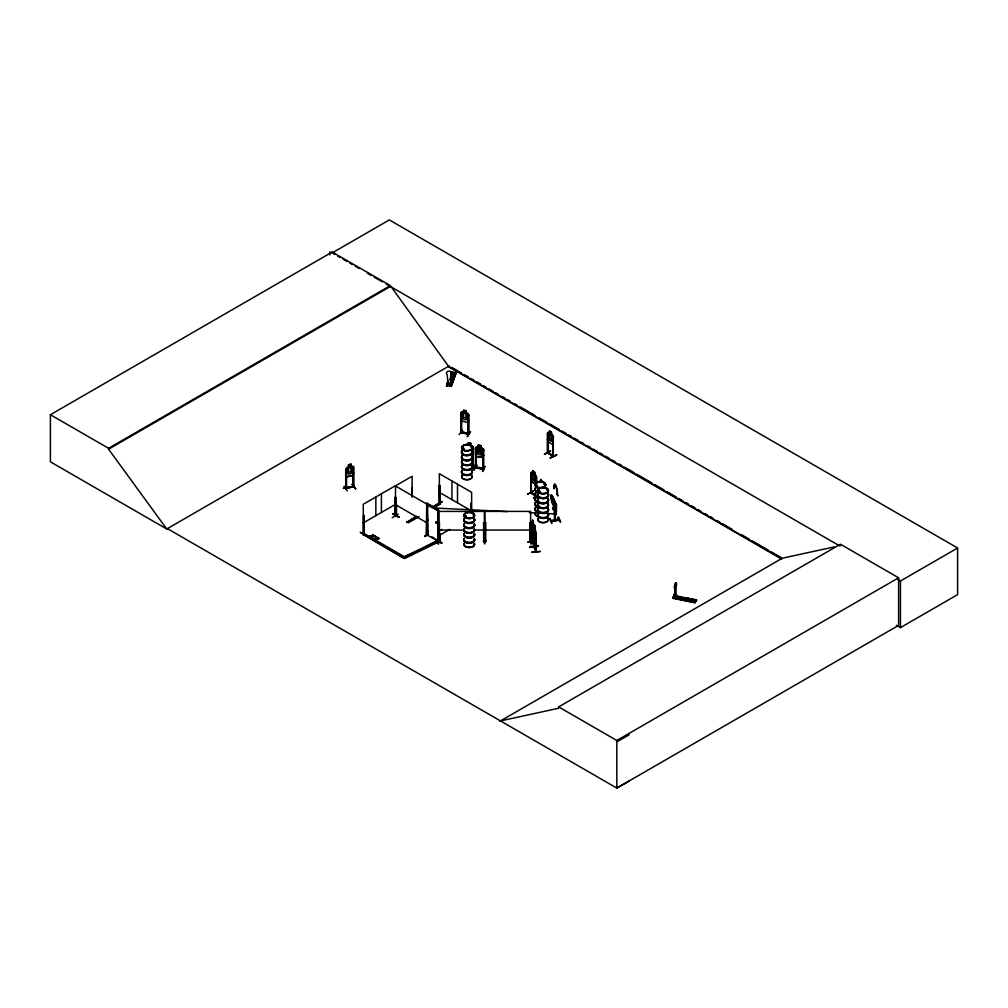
<?xml version="1.0" encoding="UTF-8"?>
<svg xmlns="http://www.w3.org/2000/svg" width="1008" height="1008" viewBox="0 0 1008 1008"><rect width="100%" height="100%" fill="white"/><g stroke="black" fill="none" stroke-linecap="round" stroke-linejoin="round"><path stroke-width="1.5" d="M555.232 508.498L554.35 508.536L554.677 520.695L554.702 507.503L554.753 520.645M676.066 586.341L676.028 595.69L675.07 597.24L674.869 588.571A2.86 0.781 -78.3 0 1 674.869 585.27A2.86 0.781 -78.3 0 1 676.229 583.078A2.86 0.781 -78.3 0 1 676.229 586.379L676.066 586.341A2.86 0.781 -78.3 0 0 676.066 583.04A2.86 0.781 -78.3 0 0 674.705 585.245A2.86 0.781 -78.3 0 0 674.705 588.533L674.906 597.202M552.749 508.473C553.102 506.759 553.619 511.497 552.976 507.364M555.269 508.196L554.702 507.503M674.352 594.632L674.39 596.169L674.201 594.09M673.861 595.098L674.264 594.569L674.125 595.199M675.02 594.796L675.095 595.426L675.209 594.758M450.677 384.287L451.294 375.266A2.86 2.281 19.7 0 0 451.256 372.078A2.86 2.281 19.7 0 0 447.3 371.599A2.86 2.281 19.7 0 0 447.3 374.9L447.88 383.947L450.715 384.187M533.749 534.29C534.177 533.534 533.56 533.383 532.06 527.814M675.184 595.375L674.528 594.796M555.849 504.277L556.29 504.806L555.937 504.202M556.29 504.806L552.812 496.793M448.875 382.927L449.291 383.809M449.555 383.078L448.787 383.922M393.007 513.513L399.055 517.016M392.969 513.853L399.092 517.18M675.158 595.237L674.705 594.833M345.631 488.489L346.626 488.439L346.424 469.652L345.706 469.829L345.744 488.653L345.87 468.581L348.554 467.195L348.466 464.852L351.061 464.234L351.099 466.578M353.657 486.095L352.964 486.284C353.115 488.225 351.956 485.251 353.543 485.932M352.661 486.826L353.543 486.612M427.442 507.553L427.581 506.583M427.581 507.049L427.455 507.528M427.442 519.649L427.493 520.367L427.493 519.221M427.619 520.342L427.619 519.196M427.631 530.485L427.493 531.682L427.581 530.674M462.785 448.031L463.617 448.295L462.319 448.283M463.63 448.862L463.705 448.22M470.975 447.262L471.391 446.884M464.524 516.222L465.23 515.705M464.852 516.31L465.507 515.668M465.847 516.31L465.948 515.882M473.054 514.962L473.848 514.773M537.05 485.176L536.382 485.617M537.1 485.906L536.659 485.654M538.663 491.803L538.839 491.009M538.751 491.312L539.973 491.715M539.746 491.551L538.801 491.337L539.746 491.161M538.448 506.255L538.839 505.726L538.537 506.381M538.663 506.054L538.839 506.545M544.219 484.369L545.076 484.432M545.126 484.369L544.559 484.42M547.646 490.442L546.991 490.127L547.747 490.405M555.106 520.065L555.181 508.775M556.529 505.159L551.767 495.13L556.126 505.273M556.315 510.917C555.635 491.06 556.29 526.819 556.479 504.68M694.033 601.738L673.369 597.467L674.579 595.501L676.796 595.955L675.587 597.92L675.587 596.95L673.369 596.497L673.142 598.336L695.003 602.86L696.515 599.823L694.298 599.369L692.861 601.7M695.444 602.116L673.533 597.429L673.243 598.046L695.293 602.368M695.369 601.952L673.256 597.883L674.692 594.342L674.579 595.501M696.226 600.68L696.515 599.823M366.282 536.067L360.209 532.274L366.244 536.105M553.304 442.613L552.586 444.515L548.087 441.731L547.571 439.047L548.087 441.731M345.908 474.781L346.714 476.872L352.813 475.423L353.695 472.928M448.22 381.213C444.137 394.443 448.888 376.16 447.212 385.106L450.752 385.522L455.225 372.935M446.569 385.573L448.119 381.188M451.105 373.527L455.301 374.031L451.105 373.527L451.584 371.965L455.78 372.456L451.03 385.938L450.034 385.976M450.828 376.664L452.731 372.607M449.833 379.726L451.395 375.354M450.009 379.903L451.685 375.53M449.618 383.355C445.964 382.082 450.614 388.609 449.656 383.229M450.992 383.053L454.734 372.859M450.248 385.711L454.961 372.595L455.818 372.834M450.853 386.077L455.78 372.456M456.082 373.023L451.345 386.14L456.107 372.998L451.282 372.456M686.486 599.647L686.196 598.513M675.083 594.922L674.428 594.67M551.439 497.007L551.678 496.377L553.039 499.3L553.619 503.849L551.678 500.812L550.784 495.293L550.683 497.599M675.839 596.471L696.44 600.491L674.402 596.005M371.927 538.272L372.544 536.369L375.127 536.042L372.544 536.76L371.927 538.272L372.028 536.092L369.407 536.432L371.939 536.81M375.858 540.54L376.475 538.637L379.058 538.31L376.475 539.028L375.858 540.54L375.871 538.688M371.927 537.894L372.632 534.605L372.632 536.445M375.367 540.263L376.564 536.873L376.564 538.713M375.959 538.751L376.564 536.873M472.45 455.591L473.369 453.512L473.231 447.401L470.799 445.826L470.925 443.444L468.481 442.638L468.481 444.931M533.749 545.328L533.849 546.349M534.58 532.993L535.172 534.467L534.58 528.709L534.517 547.483L533.925 547.067L535.891 551.767M535.991 550.759L535.916 551.817L535.286 529.376L535.172 536.294L534.253 532.199M372.544 536.76L373.124 534.883M376.475 539.028L377.055 537.151M343.98 486.247L347.319 490.858M460.921 418.585L461.677 421.105L467.8 422.541L468.594 420.449M467.8 422.541L468.682 420.475M483.55 455.427L482.567 457.456L476.33 456.41L475.537 453.915M483.575 455.377L482.618 457.556L476.356 456.347L475.625 447.817M544.408 454.381L550.67 451.03M527.663 494.336L533.95 490.694L527.713 494.046M398.185 514.093L392.213 517.709M439.286 503.635L442.184 501.543L436.124 505.336M549.637 518.54L551.905 523.404L549.688 518.238M395.401 497.284L395.678 516.398L396.182 504.517M439.954 503.345L439.072 503.08L439.69 503.433M426.875 533.673L427.556 534.051M427.354 534.013L427.757 534.605M435.695 539.545L441.844 543.01L435.746 539.343M484.81 543.866L484.369 540.212M449.203 383.922L448.875 383.405M459.106 434.561L462.508 430.088M476.305 449.127L475.474 449.165L476.305 449.127L476.305 467.964L475.398 467.825M482.845 450.299L483.575 450.425L482.845 450.299L482.807 469.174L483.512 469.287M474.113 469.967L476.645 464.965M476.696 465.356L473.722 469.993L476.696 464.965M475.398 467.145C477.691 467.372 474.566 466.477 475.663 467.636M482.668 468.607C487.343 468.266 465.721 465.255 482.819 469.148M482.769 469.136L482.794 468.229M482.807 471.58L484.936 466.465M482.416 471.19L484.886 466.427M556.151 510.804L553.417 504.302M345.706 488.477L353.43 486.625M346.525 487.809C332.98 490.216 366.295 483.651 346.601 487.809M345.82 488.628L353.657 486.763L353.695 466.767L352.75 466.124L346.777 467.687M476.356 447.149L475.499 447.829L475.499 467.838L483.575 469.262L483.575 449.215L480.803 447.98L480.892 445.624L478.183 445.196L480.892 445.624M482.605 448.283L483.55 449.266M438.682 541.22L439.564 540.603M547.457 452.227L548.125 452.592M553.228 456.498L552.636 435.217L553.304 436.451L553.304 456.498L547.47 452.869M547.697 452.075L548.339 453.159L548.276 440.685M547.697 452.756L553.518 456.372L552.875 455.301M674.39 594.128L673.949 596.875M673.369 596.497L675.587 596.95M676.796 594.985L675.473 598.349L675.473 597.127M688.64 598.437L686.423 597.744L684.974 600.062M688.64 598.198L687.191 600.529M692.824 599.306L690.606 598.601L689.157 600.932M692.824 599.067L691.375 601.398M532.312 526.819L533.219 530.926L532.703 520.128L532.942 522.837L531.997 521.753L532.249 542.153L532.627 523.328L533.219 529.087L532.627 527.612M534.832 527.915L534.013 527.045M435.658 522.283L436.3 522.963L435.695 522.409M436.464 521.842L436.804 522.56M395.401 485.944L437.774 510.451L437.749 540.968L438.757 541.334M464.688 515.92L464.776 516.562M465.86 516.159L465.205 515.819M535.714 485.44L536.647 485.617M538.448 491.35L538.663 491.135M544.219 484.231L544.786 483.928M547.218 489.875L547.747 490.014M465.973 412.978L466.099 410.584L463.466 410.004L463.554 412.385L462.256 412.839L462.256 417.123L463.554 419.278L465.973 419.857L467.271 418.345L467.271 414.061L465.973 412.978L468.644 414.364L468.682 434.36L460.845 432.508L460.984 413.658L461.702 413.834L461.664 432.659L460.933 431.827M461.702 413.834L460.87 413.809M463.466 412.297L460.883 412.486L460.933 432.508M461.677 421.105L461.009 418.597M467.737 413.33L461.74 411.818L460.971 412.537M468.002 415.359L468.707 415.535L468.002 415.359L467.926 434.234L467.901 433.516M460.908 431.6L468.796 433.528L461.777 432.016M461.664 432.659L461.777 431.815M467.813 434.183L467.951 433.301M470.459 431.663L467.498 436.628M555.988 513.589C557.437 511.043 552.359 512.908 554.992 513.967M439.513 540.893L404.624 557.941L403.54 557.21L438.392 540.149C440.345 540.704 438.417 541.964 439.349 540.49M438.745 531.859C439.74 529.389 441.857 545.315 438.392 540.742L425.842 546.878M484.42 540.905C482.416 539.973 485.806 541.85 483.664 541.611L483.575 522.736L484.357 522.913L483.575 522.736M485.717 522.724L484.949 522.724L485.717 522.724L485.78 541.573L484.848 540.691M529.943 540.918L530.712 540.868M530.712 541.548L529.754 541.384L530.712 541.372M396.497 515.554L396.446 504.365M465.986 444.994L466.817 444.389L466.074 445.057M470.925 443.444L468.43 442.688M471.215 445.927L472.5 446.254M473.357 466.717C471.82 465.835 474.667 467.132 472.639 467.221L472.752 448.346M473.432 448.573L472.613 448.497M472.374 468.002L475.587 464.801L472.374 468.392M472.752 468.468L475.952 465.268L471.731 469.602M363.245 534.202L364.064 533.358M395.035 515.882L395.741 516.361M439.16 540.527L438.581 540.88L439.412 540.893M556.466 511.434L552.523 503.042M441.517 543.186L435.443 539.696M441.832 542.833L435.708 539.393M534.303 545.706L532.375 541.598L534.467 546.764M536.18 551.048L534.479 547.016M536.067 485.428L536.873 485.78M447.363 385.648L448.031 385.724M450.803 386.077L451.08 384.59M535.916 495.545L530.725 492.836L530.762 472.865L531.443 472.387L532.753 473.193L531.783 473.521L532.741 480.236L534.53 481.345L535.487 480.098L534.53 472.172L532.741 471.051M484.357 541.598L484.344 511.409L438.669 511.409L438.669 541.598L439.526 541.384M484.848 541.372L485.629 541.573M485.692 541.561L485.037 540.641M529.855 541.384L530.624 541.548L530.624 511.396L484.949 511.396L485.037 541.573M530.624 541.548L530.536 540.641L529.767 541.069M551.414 495.306L551.767 501.997L556.151 511.585L556.151 504.655M411.844 496.73L412.121 487.582L412.322 496.692M363.787 515.302L363.686 533.975M395.338 515.894L396.005 516.209L395.111 516.046L395.539 496.969L395.186 516.121L396.005 515.794M439.135 503.861L439.349 485.024L439.891 503.987M439.69 504.101L439.891 485.339M363.245 533.522L364.064 533.547M436.174 505.071L442.147 501.556M436.111 505.361L439.072 503.761M470.887 510.968L471.101 503.357L471.442 511.283M428.564 534.454L424.645 536.432L428.274 533.938M424.645 536.432L428.299 534.253M167.479 528.658L166.824 529.049L50.4 461.828L50.4 414.729L332.186 252.038L390.361 285.617L448.535 366.307L781.603 558.608M332.186 252.038L332.186 252.907L389.327 219.92L957.6 548.012L957.6 594.632L900.459 627.619L896.377 625.25M50.4 414.729L108.574 448.308L390.361 285.617M629.143 781.049L616.808 788.08L167.404 528.62L166.736 528.998L108.574 449.177L390.361 286.486M166.736 528.998L449.19 365.929M395.968 485.579L412.121 476.255L412.058 496.856M363.245 522.938L395.539 504.29M362.754 534.101L364.001 533.421L404.296 556.731L403.124 557.991L362.754 534.101L403.124 557.411L404.296 556.731M362.754 534.681L363.926 534.001L364.001 515.428M437.774 540.918L426.46 534.694L426.724 503.156L438.568 509.985L438.757 541.586M419 516.625L408.227 522.85L407.056 522.169L416.468 516.146M431.273 507.591L439.349 502.929L439.564 504.113M407.056 522.169L416.468 516.726M432.621 507.402L439.349 503.521M407.056 521.577L408.227 522.257L417.652 516.827M433.793 507.503L440.534 503.609L433.793 508.082M426.46 503.307L438.568 509.985M426.46 534.694L426.888 503.42M441.655 529.414L438.959 530.977L439.06 541.283M438.959 535.639L449.732 529.414M499.817 721.3L782.271 558.218L834.309 546.903M500.472 720.909L558.646 708.259L558.646 706.91L840.433 544.219L898.607 577.798L898.607 625.388L616.808 788.08L616.808 740.489L898.607 577.798M840.433 545.567L839.777 545.958L386.303 284.143M897.763 579.436L900.459 580.999L957.6 548.012M616.808 741.85L629.143 734.819M429.408 505.121L438.152 510.237L428.148 504.391M428.148 534.643L427.531 504.529M438.152 540.502L437.711 510.489L427.594 504.643M551.263 434.524C553.531 431.991 546.55 429.622 551.326 432.193L552.22 440.168L551.263 441.403L549.473 440.294L548.516 437.863L548.516 433.579L549.473 433.415L549.549 431.084M547.558 452.97L547.495 432.923L548.176 432.445L552.611 435.28M547.76 434.146L548.024 453.235M552.724 437.485L553.468 437.686L552.724 437.485L553.064 456.019M553.228 455.818L548.125 452.794L553.468 455.641M550.28 457.733L556.87 454.961L550.318 457.783M556.605 454.721L550.318 458.048M532.678 470.938L532.741 473.357L532.678 470.938L534.656 472.097C535.172 476.91 536.596 474.604 531.443 472.387M530.762 472.865L530.825 479.052M531.014 474.088L531.392 493.214M536.571 482.542L535.828 475.196M535.979 483.638L536.206 477.301L536.722 482.29M536.722 477.628L535.979 477.427M531.392 492.723L530.737 492.131L531.304 492.534M536.092 496.377L533.547 498.053L536.369 496.894M533.597 498.028L536.13 496.717M451.03 377.244L452.642 377.433L451.105 377.824M403.54 557.21L418.874 550.28M403.54 557.789L404.624 558.52L439.463 541.472L438.669 541.561M460.908 432.281L461.021 431.613M555.32 520.556L554.791 508.196M463.592 448.762L462.458 448.862M465.898 516.461L465.23 516.512M539.797 491.702L539.041 491.929A5.342 3.087 0 0 1 535.752 487.305M353.518 486.839L353.468 467.977L352.75 468.153L352.964 486.965M472.676 466.288L472.727 466.956M451.219 377.143L451.924 377.068M348.466 464.852L351.099 464.285M350.986 466.628L353.619 466.817M346.739 476.734L352.712 475.31M352.409 484.294L355.66 488.83L352.397 484.268M352.044 484.319L355.673 488.867M447.741 385.56L446.872 385.321L451.382 386.127M473.18 467.372L473.369 447.35L472.437 446.317M540.389 481.975L540.855 479.556L541.825 481.068M686.398 598.639L687.67 598.891M427.556 534.731L427.392 534.001M551.414 496.868L550.683 495.306M551.414 499.162L550.834 497.461M553.72 499.325L554.438 506.986L553.72 506.205M552.749 507.402L553.531 508.549M554.35 508.536L555.269 508.385L555.32 520.141M554.942 508.813L554.35 508.334M558.419 517.243L560.637 522.056L558.419 517.28M558.949 519.082L550.557 520.493M550.948 521.262L559.201 520.002M551.048 521.539L559.327 520.254M353.43 485.944L353.342 486.599M552.875 455.981L552.938 437.359M530.951 492.698L536.143 495.911M372.632 536.054L375.127 536.042M369.407 536.432L375.127 536.432M376.564 538.322L379.058 538.31M375.871 539.078L373.338 538.7L379.058 538.7M531.972 521.678L532.174 542.14M533.245 521.716L533.736 525.08M532.174 521.35L533.749 525.029M534.19 547.533L534.555 525.521L535.172 529.414L535.185 527.096M533.975 547.067L533.66 525.042M535.601 530.41L534.114 526.73M535.916 531.77L535.865 551.754M536.18 533.081L536.206 551.779L532.539 541.636M534.202 535.966C532.867 527.234 535.538 544.37 535.828 537.944M527.902 541.901L536.332 540.653M528.003 542.165L536.332 540.918M529.943 547.546L529.943 546.588L538.297 545.479L538.297 546.424L530.057 547.205M530.057 547.243L538.398 546.122M531.896 552.006L540.338 551.464M531.909 552.334L540.338 551.502M369.407 536.823L372.028 536.483M373.338 538.7L375.959 538.36M392.742 513.815L398.815 517.293M436.678 521.716L435.96 522.862M439.362 541.611L439.438 522.736L438.669 522.736L439.438 522.736M686.725 599.483L687.746 598.84M529.855 522.724L530.624 522.9L529.855 522.724L529.855 541.548M530.687 538.99L531.216 543.929L530.687 538.6M438.669 530.057L464.549 530.057M473.684 530.057L484.344 530.057M484.949 530.044L530.624 530.044M435.28 508.082L507.389 511.598M529.339 512.656L554.413 513.878M476.23 467.309L476.33 467.737M484.974 540.88L485.806 540.868L484.861 540.868M461.084 432.293L468.695 434.171M468.607 434.385L468.594 414.326L467.699 413.406M450.79 374.182L454.973 374.926L450.79 374.422M451.71 375.682L454.507 376.249L451.71 375.921M451.282 376.853L454.066 377.433L451.282 377.105M450.803 378.189L453.6 378.769L450.803 378.428M447.678 383.771L451.231 384.199L451.546 383.267L451.546 384.476L446.884 384.086M475.562 467.649L483.664 469.098M476.356 447.161L478.309 447.527M476.393 447.237L482.567 448.358M473.281 467.41L473.18 466.691M560.259 522.056L557.966 517.356M673.999 594.72L673.76 596.837M674.68 595.552L696.629 600.163M675.738 596.761L696.314 600.692M674.906 598.147L695.167 602.57M531.115 492.068L530.75 492.874L535.916 496.037M396.182 515.68L396.232 504.239M484.432 541.384L483.575 541.561L483.487 540.704M346.424 488.3L346.626 487.96M466.767 444.427L468.556 445.032L468.481 442.638M473.281 467.372L472.613 467.145L472.752 453.008M530.762 538.927L530.813 543.866M484.483 543.551L484.407 540.175M395.413 515.882L395.539 485.642L363.245 504.29L363.434 534.429L363.46 515.743M395.64 516.348L395.942 497.587M452.164 376.916L452.592 377.849L451.105 378.013M686.083 599.294C688.729 600.793 687.078 596.723 685.944 599.168M394.997 497.284L395.741 497.713M332.186 252.907L334.895 254.47M337.604 256.032L340.313 257.594M343.01 259.157L347.067 261.5M349.776 263.063L352.485 264.625M355.194 266.188L359.251 268.531M367.366 273.218L371.423 275.562M374.132 277.124L382.246 281.799M451.912 367.492L461.425 372.985M464.146 374.56L468.229 376.916M470.938 378.479L473.659 380.054M476.381 381.616L480.463 383.972M483.185 385.547L485.894 387.122M488.615 388.685L492.698 391.041M495.419 392.616L498.128 394.178M502.211 396.535L504.932 398.11M507.654 399.672L510.363 401.247M514.445 403.603L517.167 405.166M519.889 406.741L534.845 415.372M538.915 417.728L547.079 422.44M549.788 424.003L559.314 429.496M562.023 431.071L566.105 433.427M568.827 434.99L571.549 436.565M574.27 438.14L578.34 440.483M581.062 442.058L583.783 443.633M587.853 445.977L590.575 447.552M593.296 449.127L597.379 451.483M600.1 453.046L602.809 454.621M605.531 456.183L609.613 458.539M612.335 460.114L615.044 461.677M619.126 464.033L621.848 465.608M624.569 467.17L634.082 472.664M636.804 474.239L651.76 482.87M654.469 484.445L663.995 489.938M666.704 491.501L676.229 497.007M678.938 498.569L683.021 500.926M685.742 502.501L688.464 504.063M691.186 505.638L695.255 507.994M697.977 509.557L700.699 511.132M704.768 513.488L707.49 515.05M710.212 516.625L712.933 518.188M717.016 520.544L719.725 522.119M722.446 523.681L731.959 529.187M741.485 534.681L749.637 539.381M752.359 540.956L768.676 550.368M771.385 551.943L780.91 557.437M447.64 366.181L781.805 559.112M439.349 492.345L471.643 510.993M439.349 502.929L440.534 503.609M395.401 504.592L426.346 522.472M373.124 535.273L372.632 534.605M363.926 534.001L404.296 557.311M558.646 706.91L616.808 740.489M431.903 536.848L434.398 538.31M470.471 431.966L467.12 436.477M550.393 450.929L544.446 454.104M535.865 484.319L531.468 481.585L530.762 479.014L531.43 481.635L535.916 484.42M531.607 492.61L536.143 495.432M553.707 506.129L554.413 506.873M532.161 541.384L532.602 520.141L533.119 521.867M353.468 467.977L352.75 468.153M346.424 469.652L345.706 469.829M540.855 479.556L541.8 481.093M541.044 480.312L541.636 481.988L541.044 481.081M540.88 481.975L540.2 480.904L540.968 481.95L540.943 479.531M477.779 447.413L482.845 457.027M550.834 496.075L551.074 497.977M552.938 508.347L553.531 509.62M534.555 525.521L535.059 527.234M532.741 521.678L533.119 522.623M534.681 527.058L535.059 528.003M534.127 535.941L535.702 539.671M438.543 539.847L438.606 543.942M438.127 540.187L438.127 543.942M900.459 580.999L900.459 627.619M553.304 508.586L553.304 509.645M549.486 430.97L549.473 433.415M547.571 432.886L547.533 452.983M536.508 476.381L536.508 483.966M536.206 477.301L536.206 481.963M534.643 525.508L534.668 527.927M533.975 526.39L534.064 547.445M483.487 449.24L483.374 469.274M480.803 445.687L480.778 448.031L482.114 449.039L482.114 453.323L480.778 454.91L478.271 454.457L476.935 452.378L476.935 448.094L478.271 447.577L478.208 445.145M471.643 511.157L471.643 492.345L439.349 473.697L439.438 503.685M471.101 503.357L471.101 510.842M457.506 484.18L457.506 502.828M451.949 480.967L451.949 499.615M450.752 384.552L450.752 385.522M447.363 382.763L447.363 383.972M447.212 384.124L447.212 385.106M438.304 510.149L438.304 541.535M427.266 533.585L427.241 534.278M426.724 503.156L426.724 534.542M381.402 493.807L381.402 512.455M375.845 497.007L375.845 515.655M350.986 464.323L351.011 466.679L352.309 467.132L352.309 471.416L351.011 473.558L348.592 474.138L347.294 472.601L347.294 468.329L348.592 467.246L348.554 464.902M329.906 251.861L329.906 254.948M108.574 448.308L108.574 449.177M474.377 524.714A5.33 3.074 0 0 1 469.224 528.583A5.33 3.074 0 0 1 464.071 524.714M474.352 528.734A5.305 3.062 0 0 1 469.224 532.589A5.305 3.062 0 0 1 464.096 528.734M474.377 518.704A5.33 3.074 0 0 1 469.224 522.585A5.33 3.074 0 0 1 464.071 518.704M474.453 524.399A5.418 3.125 0 0 1 469.224 528.343A5.418 3.125 0 0 1 463.995 524.399M474.453 524.135A5.418 3.125 0 0 1 469.224 528.079A5.418 3.125 0 0 1 463.995 524.135M474.377 523.845A5.33 3.074 0 0 1 469.224 527.726A5.33 3.074 0 0 1 464.071 523.845M474.39 519.561A5.342 3.087 0 0 1 469.224 523.442A5.342 3.087 0 0 1 464.058 519.561M474.453 519.259A5.418 3.125 0 0 1 469.224 523.19A5.418 3.125 0 0 1 463.995 519.259M474.453 518.994A5.418 3.125 0 0 1 469.224 522.925A5.418 3.125 0 0 1 463.995 518.994M474.377 539.381A5.33 3.074 0 0 1 469.224 543.249A5.33 3.074 0 0 1 464.071 539.381M474.352 543.4A5.305 3.062 0 0 1 469.224 547.256A5.305 3.062 0 0 1 464.096 543.4M474.39 543.703A5.342 3.087 0 0 1 469.224 547.583A5.342 3.087 0 0 1 464.058 543.703M474.377 533.371A5.33 3.074 0 0 1 469.224 537.251A5.33 3.074 0 0 1 464.071 533.371M474.453 539.066A5.418 3.125 0 0 1 469.224 543.01A5.418 3.125 0 0 1 463.995 539.066M474.453 538.801A5.418 3.125 0 0 1 469.224 542.745A5.418 3.125 0 0 1 463.995 538.801M474.377 538.511A5.33 3.074 0 0 1 469.224 542.392A5.33 3.074 0 0 1 464.071 538.511M474.377 534.227A5.33 3.074 0 0 1 469.224 538.108A5.33 3.074 0 0 1 464.071 534.227M474.453 533.925A5.418 3.125 0 0 1 469.224 537.856A5.418 3.125 0 0 1 463.995 533.925M474.453 533.66A5.418 3.125 0 0 1 469.224 537.592A5.418 3.125 0 0 1 463.995 533.66M474.352 529.502A5.305 3.062 0 0 1 469.224 533.358A5.305 3.062 0 0 1 464.096 529.502M474.39 543.514A5.355 3.087 0 0 1 469.224 547.407A5.355 3.087 0 0 1 464.058 543.514M472.059 457.015A5.33 3.074 0 0 1 466.213 460.858A5.33 3.074 0 0 1 462.294 456.271M472.059 461.349A5.33 3.074 0 0 1 466.213 465.192A5.33 3.074 0 0 1 462.294 460.606M472.046 461.021A5.317 3.074 0 0 1 466.213 464.864A5.317 3.074 0 0 1 462.307 460.278M472.135 456.7A5.418 3.125 0 0 1 466.2 460.606A5.418 3.125 0 0 1 462.218 455.944M472.135 456.435A5.418 3.125 0 0 1 466.2 460.341A5.418 3.125 0 0 1 462.218 455.679M472.059 456.145A5.33 3.074 0 0 1 466.213 460.001A5.33 3.074 0 0 1 462.294 455.402M472.072 451.861A5.342 3.087 0 0 1 466.213 455.717A5.342 3.087 0 0 1 462.281 451.118M472.135 451.546A5.418 3.125 0 0 1 466.2 455.465A5.418 3.125 0 0 1 462.218 450.803M472.135 451.282A5.418 3.125 0 0 1 466.2 455.2A5.418 3.125 0 0 1 462.218 450.538M472.072 451.004A5.342 3.087 0 0 1 466.213 454.86A5.342 3.087 0 0 1 462.281 450.261M472.072 461.538A5.355 3.087 0 0 1 466.213 465.394A5.355 3.087 0 0 1 462.269 460.782M472.059 471.681A5.33 3.074 0 0 1 466.213 475.524A5.33 3.074 0 0 1 462.294 470.938M472.072 475.99A5.342 3.087 0 0 1 466.213 479.846A5.342 3.087 0 0 1 462.281 475.247M472.034 475.7A5.305 3.062 0 0 1 466.213 479.531A5.305 3.062 0 0 1 462.307 474.957M472.135 471.366A5.418 3.125 0 0 1 466.2 475.272A5.418 3.125 0 0 1 462.218 470.61M472.135 471.101A5.418 3.125 0 0 1 466.2 475.007A5.418 3.125 0 0 1 462.218 470.345M472.059 470.812A5.33 3.074 0 0 1 466.213 474.667A5.33 3.074 0 0 1 462.294 470.068M472.072 466.528A5.342 3.087 0 0 1 466.213 470.383A5.342 3.087 0 0 1 462.281 465.784M472.135 466.213A5.418 3.125 0 0 1 466.2 470.131A5.418 3.125 0 0 1 462.218 465.469M472.135 465.948A5.418 3.125 0 0 1 466.2 469.867A5.418 3.125 0 0 1 462.218 465.205M472.059 465.671A5.33 3.074 0 0 1 466.213 469.514A5.33 3.074 0 0 1 462.294 464.927M472.235 462.584A5.33 3.074 0 0 1 465.532 465.557A5.33 3.074 0 0 1 462.294 461.047M547.735 499.212A5.33 3.074 0 0 1 543.11 503.836A5.33 3.074 0 0 1 538.499 499.212M547.747 503.546A5.342 3.087 0 0 1 543.11 508.183A5.342 3.087 0 0 1 538.486 503.546M547.722 503.231A5.317 3.074 0 0 1 543.11 507.83A5.317 3.074 0 0 1 538.511 503.231M547.81 498.897A5.418 3.125 0 0 1 543.11 503.584A5.418 3.125 0 0 1 538.423 498.897M547.81 498.632A5.418 3.125 0 0 1 543.11 503.32A5.418 3.125 0 0 1 538.423 498.632M547.747 498.355A5.342 3.087 0 0 1 543.11 502.979A5.342 3.087 0 0 1 538.486 498.355M547.747 494.071A5.342 3.087 0 0 1 543.11 498.695A5.342 3.087 0 0 1 538.486 494.071M547.81 493.744A5.418 3.125 0 0 1 543.11 498.443A5.418 3.125 0 0 1 538.423 493.744M547.81 493.479A5.418 3.125 0 0 1 543.11 498.179A5.418 3.125 0 0 1 538.423 493.479M547.747 493.202A5.342 3.087 0 0 1 543.11 497.826A5.342 3.087 0 0 1 538.486 493.202M547.747 503.723A5.355 3.087 0 0 1 543.11 508.36A5.355 3.087 0 0 1 538.486 503.723M547.735 513.878A5.33 3.074 0 0 1 543.11 518.503A5.33 3.074 0 0 1 538.499 513.878M547.747 518.2A5.342 3.087 0 0 1 543.11 522.824A5.342 3.087 0 0 1 538.486 518.2M547.722 517.898A5.317 3.074 0 0 1 543.11 522.497A5.317 3.074 0 0 1 538.511 517.898M547.81 513.563A5.418 3.125 0 0 1 543.11 518.251A5.418 3.125 0 0 1 538.423 513.563M547.81 513.299A5.418 3.125 0 0 1 543.11 517.986A5.418 3.125 0 0 1 538.423 513.299M547.747 513.022A5.342 3.087 0 0 1 543.11 517.646A5.342 3.087 0 0 1 538.486 513.022M547.747 508.738A5.342 3.087 0 0 1 543.11 513.362A5.342 3.087 0 0 1 538.486 508.738M547.81 508.41A5.418 3.125 0 0 1 543.11 513.11A5.418 3.125 0 0 1 538.423 508.41M547.81 508.145A5.418 3.125 0 0 1 543.11 512.845A5.418 3.125 0 0 1 538.423 508.145M547.747 507.868A5.342 3.087 0 0 1 543.11 512.492A5.342 3.087 0 0 1 538.486 507.868M547.722 504A5.317 3.074 0 0 1 543.11 508.599A5.317 3.074 0 0 1 538.511 504M538.99 497.826A5.342 3.087 0 0 1 535.752 493.315M538.99 502.173A5.342 3.087 0 0 1 535.752 497.65M538.99 501.845A5.33 3.074 0 0 1 535.765 497.335M538.978 497.574A5.418 3.125 0 0 1 535.689 492.988M538.978 497.309A5.418 3.125 0 0 1 535.689 492.723M538.99 496.969A5.342 3.087 0 0 1 535.752 492.446M538.99 492.685A5.342 3.087 0 0 1 535.752 488.162M538.978 492.433A5.418 3.125 0 0 1 535.689 487.847M545.063 487.847A5.418 3.125 0 0 1 545.605 488.603M538.978 492.169A5.418 3.125 0 0 1 535.689 487.582M545.063 487.582A5.418 3.125 0 0 1 545.605 488.338M545 487.305A5.342 3.087 0 0 1 545.542 488.048M538.99 502.349A5.355 3.087 0 0 1 535.739 497.826M538.99 512.492A5.342 3.087 0 0 1 535.752 507.982M538.99 516.814A5.342 3.087 0 0 1 535.752 512.291M538.99 516.512A5.33 3.074 0 0 1 535.765 512.001M538.978 512.24A5.418 3.125 0 0 1 535.689 507.654M538.978 511.976A5.418 3.125 0 0 1 535.689 507.389M538.99 511.636A5.342 3.087 0 0 1 535.752 507.112M538.99 507.352A5.342 3.087 0 0 1 535.752 502.828M538.978 507.1A5.418 3.125 0 0 1 535.689 502.513M538.978 506.835A5.418 3.125 0 0 1 535.689 502.249M538.99 506.495A5.342 3.087 0 0 1 535.752 501.971M538.99 502.601A5.33 3.074 0 0 1 535.765 498.091M553.518 500.636L552.8 500.711L553.505 504.214L551.83 500.573L552.472 499.981L551.804 496.654L553.518 500.636M554.753 514.067C556.227 517.23 557.651 511.169 554.753 514.067M473.281 453.474L472.525 455.515L473.369 453.512M557.89 495.734L556.996 493.807L557.311 494.474A6.01 1.273 81.2 0 0 555.748 486.221A6.01 1.273 81.2 0 0 554.198 487.784L554.035 488.779L553.556 486.385L553.858 487.053A7.195 1.525 81.2 0 1 555.723 485.188A7.195 1.525 81.2 0 1 557.588 495.079L557.89 495.734M350.582 464.864L349.02 465.998L350.582 464.864M351.011 467.435L348.592 468.014L348.592 472.298L351.011 471.719L351.011 467.435M480.325 446.04L478.724 445.75L478.724 446.506L480.325 446.809L480.325 446.04M480.778 448.799L478.271 448.346L478.271 452.63L480.778 453.083L480.778 448.799M465.545 410.962L463.982 410.584L463.982 411.352L465.545 411.73L465.545 410.962M465.973 413.746L463.554 413.154L463.554 417.438L465.973 418.03L465.973 413.746M470.383 443.785L468.922 443.306L470.383 444.553L470.383 443.785M550.948 432.407L549.801 431.701L550.948 433.175L550.948 432.407M551.263 435.292L549.473 434.171L549.473 438.455L551.263 439.564L551.263 435.292M534.215 472.349L533.056 471.643L534.215 473.117L534.215 472.349M534.53 475.222L532.741 474.113L532.741 478.397L534.53 479.506L534.53 475.222M553.039 500.447L551.678 497.524L553.039 502.589L553.039 500.447M466.553 517.847A5.342 3.087 0 0 0 474.566 515.176A5.342 3.087 0 0 0 466.553 512.505A5.342 3.087 0 0 0 466.553 517.847M465.469 517.797A5.305 3.062 0 0 0 474.352 516.424A5.305 3.062 0 0 0 467.851 512.669A5.305 3.062 0 0 0 465.469 517.797M466.553 518.036A5.355 3.087 0 0 0 474.579 515.365A5.355 3.087 0 0 0 466.553 512.681A5.355 3.087 0 0 0 466.553 518.036M469.224 532.904A5.342 3.087 0 0 0 474.39 529.024A5.342 3.087 0 0 1 469.224 532.93A5.342 3.087 0 0 1 464.058 529.049A5.342 3.087 0 0 0 469.224 532.904M464.247 450.148A5.33 3.074 0 0 0 472.235 447.476A5.33 3.074 0 0 0 464.247 444.805A5.33 3.074 0 0 0 464.247 450.148M464.247 450.576A5.317 3.074 0 0 0 472.223 447.917A5.317 3.074 0 0 0 464.247 445.259A5.317 3.074 0 0 0 464.247 450.576A5.317 3.074 0 0 0 472.223 447.93A5.317 3.074 0 0 0 464.247 445.271A5.317 3.074 0 0 0 464.247 450.589M540.439 493.101A5.342 3.087 0 0 0 548.453 490.43A5.342 3.087 0 0 0 540.439 487.759A5.342 3.087 0 0 0 540.439 493.101M540.452 493.529A5.317 3.074 0 0 0 548.44 490.858A5.317 3.074 0 0 0 540.452 488.2A5.317 3.074 0 0 0 540.452 493.529M540.439 493.277A5.355 3.087 0 0 0 548.465 490.606A5.355 3.087 0 0 0 540.439 487.935A5.355 3.087 0 0 0 540.439 493.277M537.705 487.192A5.342 3.087 0 0 0 545.719 484.52A5.342 3.087 0 0 0 537.705 481.849A5.342 3.087 0 0 0 537.705 487.192M537.718 487.62A5.317 3.074 0 0 0 545.693 484.961A5.317 3.074 0 0 0 537.718 482.303A5.317 3.074 0 0 0 537.718 487.62A5.317 3.074 0 0 0 545.693 484.974A5.317 3.074 0 0 0 537.718 482.315A5.317 3.074 0 0 0 537.718 487.633"/></g></svg>
